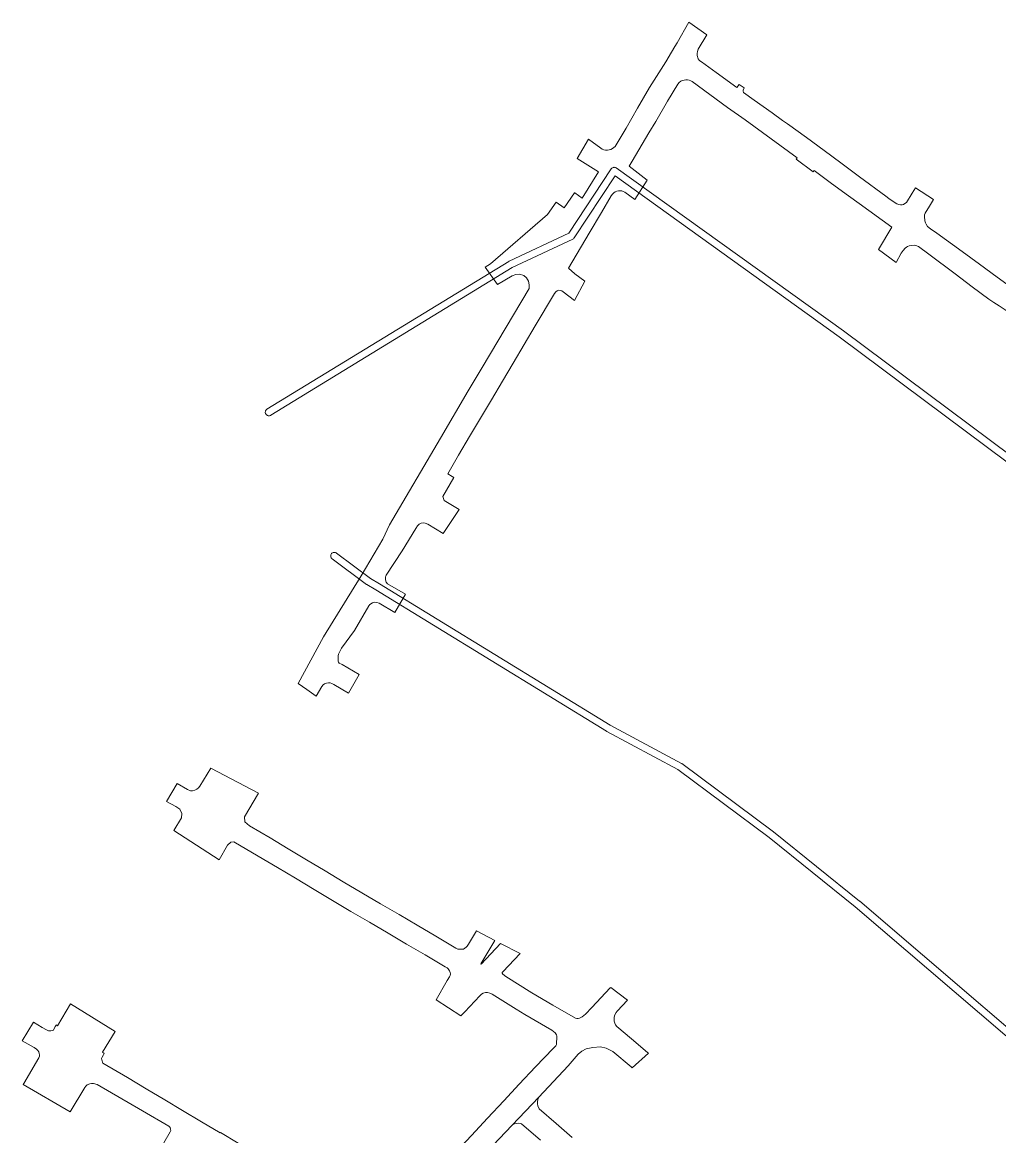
# Model space of a CAD drawing. Header units: inches. Extents: x 704148 to 723432, y 7075344 to 7101810.
# Drawn here: x 719109 to 719656, y 7086986 to 7087610 of the extents above; entities that cross this region are included whole.
import ezdxf

# ---------------------------------------------------------------- set-up
doc = ezdxf.new("R2010")
doc.units = ezdxf.units.IN
doc.header["$MEASUREMENT"] = 0
doc.layers.add('gisdb.gisadmin', color=7, linetype='Continuous', lineweight=9, true_color=0xccf5fc)

msp = doc.modelspace()

# ---------------------------------------------------------------- linework, layer by layer
at = {"layer": 'gisdb.gisadmin'}
for points in [[(719660.12, 7087447.96), (719655.53, 7087450.9), (719652.56, 7087452.8), (719649.7, 7087454.63), (719640.51, 7087461.63), (719630.95, 7087468.91), (719616.27, 7087479.88), (719610.46, 7087484.12), (719609, 7087484.76), (719608.23, 7087484.85), (719606.73, 7087484.83), (719605.19, 7087484.51), (719604.3, 7087484.16), (719603.65, 7087483.8), (719602.91, 7087483.23), (719601.81, 7087482.01), (719600.78, 7087480.4), (719597.9991, 7087475.2511), (719588.0598, 7087482.5306), (719595.58, 7087495.07), (719577.25, 7087508.28), (719571.35, 7087512.55), (719561.75, 7087519.49), (719552.05, 7087526.72), (719551.48, 7087525.97), (719541.95, 7087533.07), (719542.45, 7087533.84), (719532.81, 7087540.9), (719523.05, 7087548.05), (719513.38, 7087555), (719503.64, 7087561.99), (719483.82, 7087576.43), (719482.95, 7087576.92), (719482.03, 7087577.22), (719481.09, 7087577.38), (719480.23, 7087577.4), (719479.23, 7087577.28), (719478.18, 7087577), (719477.39, 7087576.63), (719476.58, 7087575.96), (719475.77, 7087574.97), (719469.98, 7087565.41), (719463.47, 7087554.16), (719459.5737, 7087547.8578), (719450.1787, 7087531.993), (719448.5, 7087529.1), (719458.5762, 7087521.3195), (719451.7681, 7087510.5238), (719446.08, 7087514.63), (719445.25, 7087515), (719444.39, 7087515.27), (719442.52, 7087515.38), (719441.58, 7087515.2), (719440.64, 7087514.81), (719439.9, 7087514.28), (719439.17, 7087513.51), (719438.47, 7087512.45), (719433, 7087503.18), (719426.18, 7087491.6), (719414.63, 7087472.01), (719418.09, 7087468.84), (719423.7232, 7087464.7135), (719417.944, 7087454.0394), (719411.57, 7087458.89), (719410.86, 7087459.35), (719410.15, 7087459.62), (719408.98, 7087459.69), (719408.17, 7087459.39), (719407.44, 7087458.79), (719406.7, 7087457.8), (719395.98, 7087439.83), (719389.83, 7087429.38), (719383.67, 7087419), (719377.57, 7087408.88), (719371.45, 7087398.37), (719365.41, 7087388.1), (719359.22, 7087377.86), (719353.03, 7087367.45), (719347, 7087357.02), (719349.43, 7087355.5), (719350.44, 7087354.87), (719344.3, 7087344.32), (719344.92, 7087342.02), (719353.4183, 7087336.99), (719344.5181, 7087323.5574), (719335.84, 7087328.89), (719334.42, 7087329.46), (719333.19, 7087329.57), (719332.06, 7087329.3), (719331.04, 7087328.81), (719330.14, 7087327.91), (719329.13, 7087326.49), (719321.58, 7087313.92), (719312.59, 7087300.32), (719312.32, 7087299.84), (719312.2, 7087299.22), (719312.08, 7087298.4), (719312.15, 7087297.63), (719312.59, 7087296.33), (719313.3, 7087295.45), (719323.3546, 7087289.7109), (719317.3905, 7087279.3753), (719308.55, 7087284.63), (719307.34, 7087285.03), (719306.03, 7087285.11), (719304.93, 7087284.88), (719303.37, 7087283.93), (719302.92, 7087283.23), (719294.85, 7087269.27), (719287.59, 7087259.48), (719286.34, 7087257.19), (719285.84, 7087256.05), (719285.72, 7087255.15), (719285.6, 7087252.22), (719285.79, 7087251.54), (719286.14, 7087250.98), (719287.89, 7087250.23), (719297.3455, 7087244.6382), (719291.4184, 7087234.3669), (719283.31, 7087239.22), (719282.16, 7087239.71), (719281.16, 7087240.03), (719280.18, 7087240.02), (719279.22, 7087239.87), (719278.05, 7087239.44), (719277.27, 7087238.94), (719276.58, 7087238.09), (719273.3503, 7087232.57), (719268.1669, 7087236.3813), (719263.2417, 7087239.6985), (719277.4031, 7087265.823), (719298.4767, 7087299.9393), (719310.6676, 7087320.4276), (719314.48, 7087328.49), (719342.96, 7087376.93), (719358.51, 7087403.37), (719366.25, 7087416.54), (719392.54, 7087460.72), (719392.64, 7087462.75), (719392.13, 7087464.77), (719390.99, 7087466.73), (719389.5, 7087467.95), (719387.21, 7087468.74), (719385.11, 7087468.59), (719383.05, 7087467.85), (719374.7867, 7087462.8437), (719367.8443, 7087472.5631), (719370.84, 7087474.4), (719402.76, 7087502.02), (719407.58, 7087509.04), (719412.06, 7087505.82), (719418, 7087514.13), (719418.12, 7087514.29), (719422.31, 7087511.14), (719431.4, 7087525.89), (719419.4431, 7087533.3794), (719425.7482, 7087544.2113), (719432.6092, 7087539.226), (719433.4631, 7087538.7083), (719434.3911, 7087538.3393), (719435.3674, 7087538.1294), (719436.3649, 7087538.0843), (719437.3562, 7087538.2053), (719438.3137, 7087538.489), (719439.2108, 7087538.9276), (719440.0228, 7087539.5089), (719440.7271, 7087540.2169), (719441.3042, 7087541.0318), (719446.8168, 7087550.3788), (719453.27, 7087561.61), (719459.91, 7087573.06), (719469.11, 7087587.59), (719472.18, 7087592.85), (719474.16, 7087596.05), (719475.3, 7087598.14), (719481.9356, 7087609.6222), (719491.9017, 7087602.6721), (719487.08, 7087594.52), (719486.72, 7087593.33), (719486.59, 7087592.1), (719486.61, 7087590.99), (719487.14, 7087589.18), (719487.7, 7087588.42), (719488.0896, 7087588.0492), (719488.9706, 7087587.4479), (719497.169, 7087581.5422), (719508.7646, 7087573.1035), (719510.05, 7087574.85), (719512.96, 7087572.88), (719512.36, 7087571.71), (719512.34, 7087571.07), (719512.5303, 7087570.38), (719518.5134, 7087566.0863), (719528.4865, 7087558.9205), (719534.2498, 7087554.7201), (719537.07, 7087552.73), (719547.69, 7087545.24), (719557.55, 7087537.92), (719567.02, 7087530.96), (719577.35, 7087523.16), (719592.18, 7087512.35), (719593.86, 7087511.12), (719596.24, 7087509.39), (719598.3, 7087508.12), (719599.48, 7087507.73), (719600.42, 7087507.56), (719601.23, 7087507.56), (719601.98, 7087507.74), (719602.79, 7087508.18), (719603.64, 7087508.84), (719606.8711, 7087513.9723), (719608.7515, 7087516.9591), (719618.9106, 7087510.3841), (719616.6702, 7087506.7864), (719614.25, 7087502.9), (719613.8, 7087501.96), (719613.7, 7087500.9), (719613.9, 7087498.54), (719614.27, 7087497.44), (719614.67, 7087496.61), (719615.4965, 7087495.3384), (719617.1376, 7087494.1094), (719620.6275, 7087491.5547), (719634.79, 7087481.44), (719644.62, 7087474.21), (719654.41, 7087467.01), (719663.92, 7087460.1)], [(719683.6289, 7087346.0419), (719566.083, 7087433.7015), (719440.6834, 7087523.6446), (719417.7383, 7087488.9903), (719417.5807, 7087488.783), (719417.3299, 7087488.5406), (719417.0409, 7087488.3455), (719416.9207, 7087488.2841), (719383.0891, 7087472.3946), (719247.934, 7087389.7451), (719247.8609, 7087389.7025), (719247.5425, 7087389.5605), (719247.2042, 7087389.4761), (719246.8564, 7087389.4515), (719246.5096, 7087389.4879), (719246.1743, 7087389.5838), (719245.8609, 7087389.7365), (719245.5787, 7087389.9414), (719245.3364, 7087390.1921), (719245.1412, 7087390.481), (719244.9993, 7087390.7995), (719244.9148, 7087391.1378), (719244.8903, 7087391.4856), (719244.9266, 7087391.8325), (719245.0226, 7087392.1677), (719245.1752, 7087392.4811), (719245.3801, 7087392.7633), (719245.6308, 7087393.0056), (719245.8468, 7087393.1582), (719381.0953, 7087475.8648), (719381.1683, 7087475.9073), (719381.2885, 7087475.9688), (719414.7122, 7087491.6667), (719438.494, 7087527.5847), (719438.6517, 7087527.7921), (719438.9024, 7087528.0344), (719439.1914, 7087528.2295), (719439.5098, 7087528.3715), (719439.8482, 7087528.456), (719440.196, 7087528.4805), (719440.5428, 7087528.4442), (719440.878, 7087528.3482), (719441.1915, 7087528.1955), (719441.3279, 7087528.1059), (719568.4248, 7087436.9456), (719568.4547, 7087436.9236), (719686.0076, 7087349.2589)], [(719714.1123, 7086995.822), (719574.9289, 7087114.7708), (719526.8053, 7087153.5607), (719475.7641, 7087191.5612), (719436.007, 7087212.8955), (719435.9159, 7087212.9475), (719306.7244, 7087292.058), (719301.6896, 7087295.0203), (719301.5184, 7087295.1342), (719282.2846, 7087309.426), (719282.1661, 7087309.5214), (719281.9238, 7087309.7721), (719281.7286, 7087310.061), (719281.5866, 7087310.3795), (719281.5022, 7087310.7178), (719281.4776, 7087311.0656), (719281.514, 7087311.4125), (719281.6099, 7087311.7477), (719281.7626, 7087312.0611), (719281.9675, 7087312.3433), (719282.2182, 7087312.5856), (719282.5072, 7087312.7807), (719282.8256, 7087312.9227), (719283.164, 7087313.0072), (719283.5118, 7087313.0318), (719283.8585, 7087312.9954), (719284.1938, 7087312.8995), (719284.5072, 7087312.7467), (719284.6709, 7087312.6372), (719303.8191, 7087298.4091), (719308.7769, 7087295.4922), (719308.7995, 7087295.4785), (719437.949, 7087216.3938), (719477.7863, 7087195.0165), (719477.8698, 7087194.969), (719478.035, 7087194.8584), (719529.2239, 7087156.7479), (719529.2847, 7087156.7008), (719577.4646, 7087117.8654), (719577.5089, 7087117.8288), (719716.6587, 7086998.9087)], [(719351.38, 7086977.31), (719360.32, 7086986.87), (719369.26, 7086996.43), (719378.31, 7087006.11), (719387.03, 7087015.44), (719396.16, 7087025.2), (719405.93, 7087035.39), (719407.52, 7087037.05), (719407.85, 7087037.64), (719408.07, 7087042.37), (719407.91, 7087043.11), (719407.07, 7087044.24), (719405.17, 7087045.74), (719390.2, 7087054.53), (719385.3, 7087057.57), (719371.81, 7087065.95), (719370.48, 7087066.51), (719369.27, 7087066.77), (719368.09, 7087066.75), (719366.85, 7087066.48), (719365.81, 7087065.87), (719364.87, 7087065), (719356.5, 7087056.08), (719354.3646, 7087053.8046), (719340.4538, 7087062.7817), (719346.76, 7087073.52), (719348.04, 7087075.58), (719348.34, 7087076.38), (719348.45, 7087077.27), (719348.32, 7087077.97), (719347.9, 7087079), (719347.31, 7087080.05), (719346.75, 7087080.57), (719345.5689, 7087081.2399), (719334.34, 7087087.84), (719323.95, 7087093.93), (719313.73, 7087100.06), (719303.1841, 7087106.0693), (719292.8536, 7087112.184), (719282.5775, 7087118.2607), (719272.1921, 7087124.5066), (719261.75, 7087130.74), (719251.72, 7087136.71), (719240.98, 7087143.1), (719227.34, 7087151.02), (719225.54, 7087150.93), (719223.74, 7087149.15), (719219.1229, 7087141.08), (719193.7605, 7087157.4471), (719198.08, 7087164.49), (719198.17, 7087167.03), (719197.06, 7087169.29), (719194.84, 7087170.93), (719189.5807, 7087173.6805), (719195.6689, 7087183.7963), (719201.42, 7087180.31), (719203, 7087179.7), (719204.07, 7087179.68), (719205.47, 7087179.95), (719206.62, 7087180.56), (719207.5, 7087181.25), (719208.33, 7087182.22), (719214.3793, 7087192.3644), (719241.1368, 7087178.3682), (719233.27, 7087165.18), (719233.52, 7087162.29), (719235.97, 7087160.11), (719247.55, 7087153.33), (719257.68, 7087147.24), (719267.99, 7087141.04), (719278.31, 7087134.83), (719288.55, 7087128.67), (719298.95, 7087122.52), (719309.34, 7087116.37), (719319.85, 7087110.51), (719329.91, 7087104.5), (719340.38, 7087098.28), (719351.59, 7087091.62), (719352.68, 7087091.12), (719353.59, 7087090.96), (719354.64, 7087090.98), (719355.78, 7087091.12), (719356.56, 7087091.54), (719357.23, 7087092.13), (719357.9, 7087092.78), (719358.65, 7087093.8), (719363.0767, 7087101.2174), (719373.3174, 7087095.9108), (719365.55, 7087082.78), (719365.68, 7087082.62), (719376.5799, 7087094.2202), (719387.5301, 7087088.546), (719377.83, 7087078.46), (719377.46, 7087077.94), (719377.4, 7087077.58), (719377.8, 7087076.98), (719379.48, 7087075.82), (719394.12, 7087066.58), (719405.82, 7087059.79), (719418.52, 7087052.42), (719419.17, 7087052.3), (719419.94, 7087052.28), (719420.73, 7087052.44), (719422.23, 7087053.23), (719424.01, 7087054.62), (719427.64, 7087058.49), (719437.88, 7087069.41), (719437.92, 7087069.37), (719438.1949, 7087069.6618), (719447.6677, 7087062.528), (719441.78, 7087056.32), (719441.22, 7087055.6), (719440.51, 7087054.31), (719440.17, 7087053.06), (719440.05, 7087052.04), (719440.12, 7087050.8), (719440.43, 7087049.73), (719440.93, 7087048.77), (719441.67, 7087047.87), (719449.86, 7087040.8), (719458.84, 7087033.26), (719459.33, 7087032.8484), (719450.1692, 7087024.6459), (719449.56, 7087025.16), (719439.4, 7087033.74), (719435.7, 7087035.68), (719432.48, 7087036.38), (719428.14, 7087036.08), (719424.4, 7087035.22), (719422.02, 7087034.02), (719420, 7087032.24), (719414.38, 7087025.86), (719398.02, 7087008.22), (719382.96, 7086992.62), (719368.69, 7086977.41)], [(719182.4829, 7086973.0812), (719191.72, 7086988.83), (719191.95, 7086989.64), (719191.93, 7086990.41), (719191.58, 7086991.26), (719190.99, 7086991.96), (719176.13, 7087000.6), (719150.89, 7087015.26), (719148.72, 7087015.96), (719147.73, 7087015.96), (719146.78, 7087015.8), (719145.23, 7087015.08), (719144.5, 7087014.47), (719143.93, 7087013.72), (719135.7387, 7087000.0704), (719109.3379, 7087015.3137), (719109.7, 7087015.93), (719118.11, 7087030.24), (719118.48, 7087031.13), (719118.49, 7087031.86), (719118.38, 7087032.68), (719118.17, 7087033.53), (719117.52, 7087034.41), (719116.85, 7087035.08), (719115.46, 7087036), (719108.903, 7087039.7682), (719115.1158, 7087050.2434), (719120.12, 7087047.26), (719122.48, 7087045.91), (719123.59, 7087045.45), (719124.82, 7087045.39), (719125.97, 7087045.48), (719126.46, 7087045.72), (719127.22, 7087047.76), (719127.27, 7087047.83), (719127.96, 7087048.73), (719128.12, 7087048.53), (719128.69, 7087048.21), (719135.9732, 7087060.4097), (719160.8634, 7087044.9103), (719153.86, 7087033.37), (719154.81, 7087032.76), (719154.38, 7087032.01), (719153.63, 7087030.69), (719153.32, 7087029.8), (719153.35, 7087029.08), (719154.02, 7087027.28), (719167.82, 7087019.23), (719178.14, 7087012.9), (719188.64, 7087006.68), (719198.63, 7087000.75), (719209.2, 7086994.48), (719219.63, 7086988.29), (719219.78, 7086988.55), (719229.8, 7086982.56)], [(719398.91, 7086984.1), (719388.18, 7086993.28), (719386.81, 7086993.68), (719385.67, 7086993.55), (719384.34, 7086993.24), (719382.96, 7086992.62), (719398.02, 7087008.22), (719397.5, 7087006.94), (719397.22, 7087005.7), (719397.16, 7087004.52), (719397.34, 7087003.4), (719398.12, 7087001.64), (719407.59, 7086993.48), (719416.7, 7086985.62)]]:
    msp.add_lwpolyline(points, dxfattribs=at)

doc.saveas('drawing.dxf')
